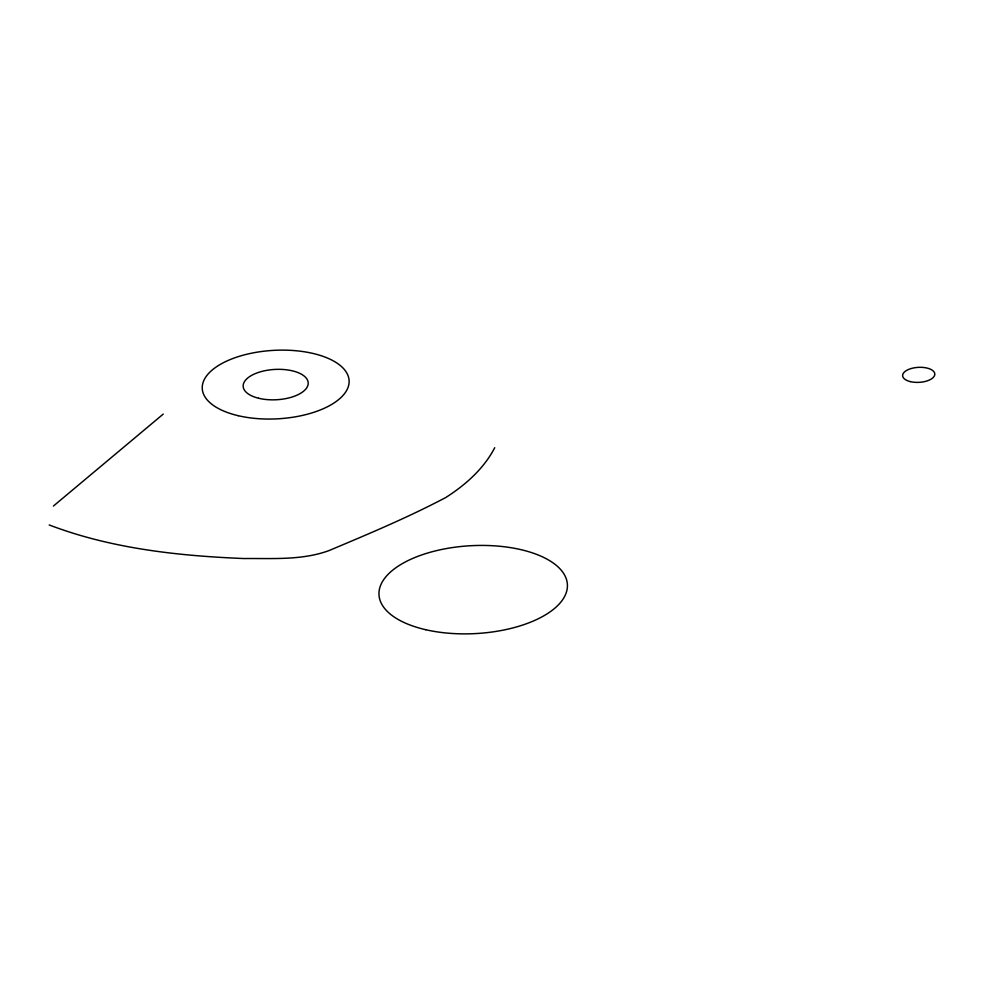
<?xml version="1.0" encoding="UTF-8"?>
<svg xmlns="http://www.w3.org/2000/svg" width="984" height="984" viewBox="0 0 984 984"><rect width="100%" height="100%" fill="white"/><g stroke="black" fill="none" stroke-linecap="round" stroke-linejoin="round"><path stroke-width="1.48" d="M494.731 447.695C483.87 468.692 465.518 484.903 445.863 497.474C408.016 517.436 368.41 534.017 329 550.585C301.904 560.536 272.224 558.236 243.909 558.543C178.042 555.849 111.192 548.605 49.2 524.952M53.419 506.047L163.233 414.092M425.715 629.711A94.341 43.997 -3.1 0 0 567.424 585.849A94.341 43.997 -3.1 0 0 426.429 553.389A94.341 43.997 -3.1 0 0 425.715 629.711M910.139 381.571A16.101 7.503 -3.1 0 0 934.8 374.474A16.101 7.503 -3.1 0 0 911.258 368.508A16.101 7.503 -3.1 0 0 910.139 381.571M258.571 398.237A32.558 15.178 -3.1 0 0 308.189 383.674A32.558 15.178 -3.1 0 0 260.28 371.854A32.558 15.178 -3.1 0 0 258.571 398.237M238.128 415.678A73.517 34.28 -3.1 0 0 349.111 381.94A73.517 34.28 -3.1 0 0 239.813 356.159A73.517 34.28 -3.1 0 0 238.128 415.678"/></g></svg>
